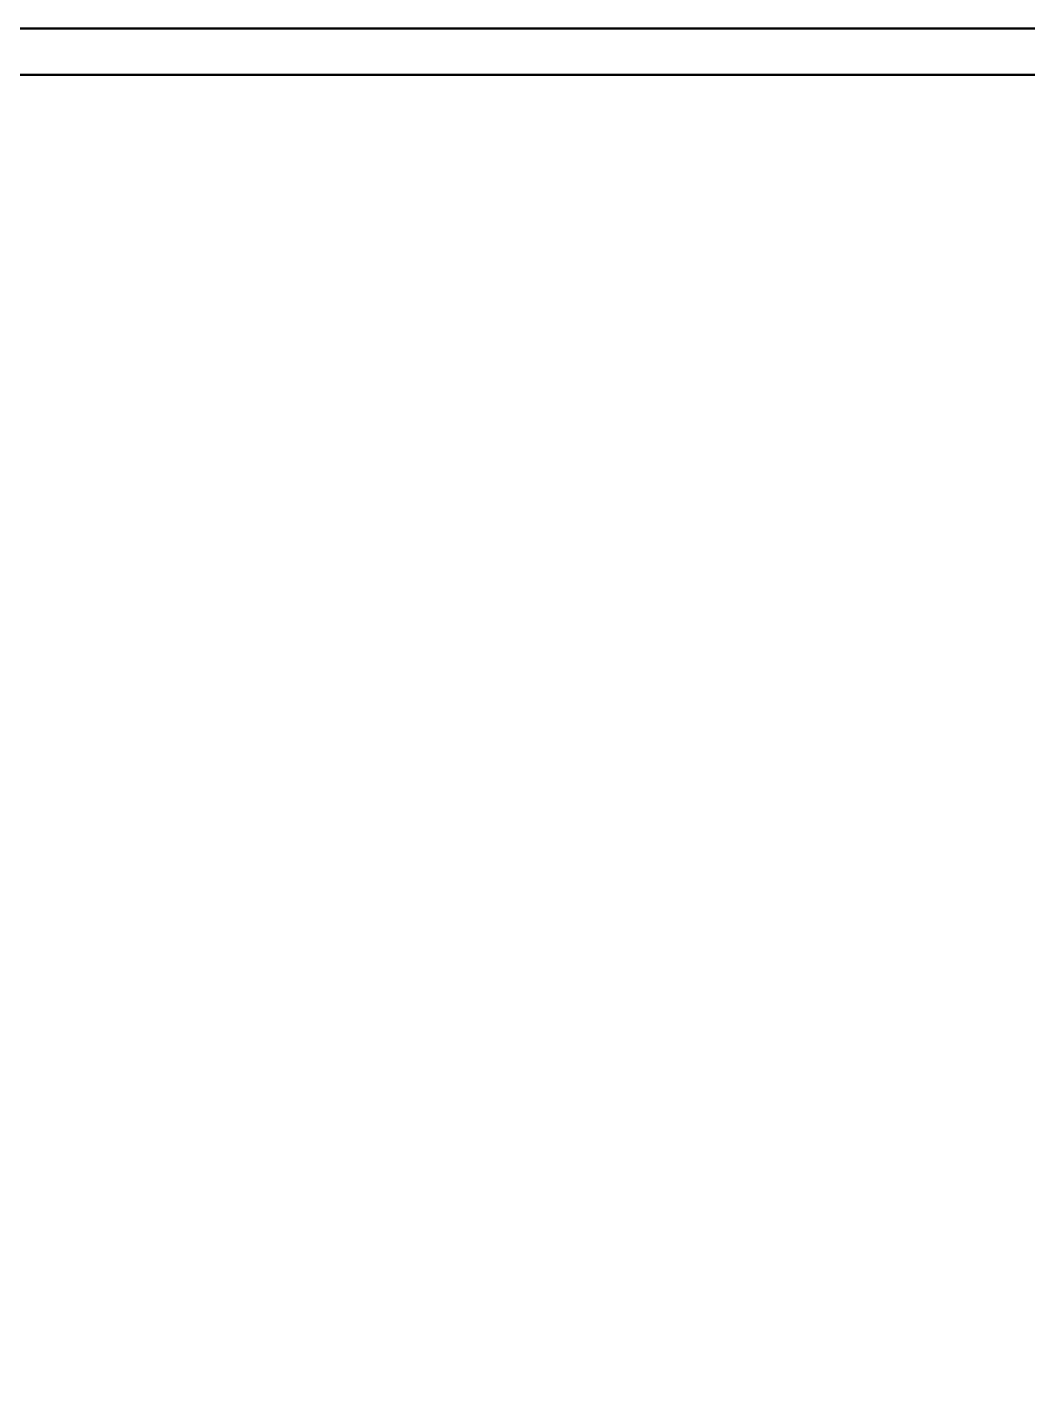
# Model space of a CAD drawing. Extents: x -954573 to 446329, y 489853 to 1226784.
# Drawn here: x -809610 to -787926, y 1101106 to 1130831 of the extents above; entities that cross this region are included whole.
import ezdxf
from ezdxf.enums import TextEntityAlignment as Align

# ---------------------------------------------------------------- set-up
doc = ezdxf.new("R2010")
doc.units = 0
doc.header["$LTSCALE"] = 10
doc.header["$MEASUREMENT"] = 0
doc.layers.get('Defpoints').update_dxf_attribs({"color": 210})
doc.layers.add('0-cxFrame', color=155, linetype='Continuous')
doc.layers.add('0-cxText', color=131, linetype='Continuous', lineweight=25)
doc.styles.add('cx_tuming', font='simhei.ttf')
doc.styles.add('cx_tuqian1', font='')
doc.styles.add('黑体', font='', dxfattribs={"height": 12})
doc.styles.get('cx_tuqian1').set_extended_font_data('SimSun')
doc.styles.get('黑体').set_extended_font_data('SimHei')

# ---------------------------------------------------------------- blocks, each defined once
blk = doc.blocks.new('TK22.A1 L(Dragon)')
at = {"layer": '0-cxFrame', "color": 7, "const_width": 0.5}
blk.add_lwpolyline([(0, 0), (-841, 0), (-841, 594), (0, 594)], close=True, dxfattribs=at)
at = {"layer": '0-cxFrame', "const_width": 0.5}
blk.add_lwpolyline([(-80, 10), (-821, 10), (-821, 584), (-80, 584)], close=True, dxfattribs=at)
at = {"style": '黑体', "flags": 4}
blk.add_attdef('图幅', text='', height=3.3, dxfattribs=at).set_placement((-40, 3), align=Align.RIGHT)
at = {"layer": '0-cxText', "flags": 4}
for tag, height, style, p in [('建设单位', 3.5, 'cx_tuming', (-45, 240)), ('项目名称', 3.5, 'cx_tuming', (-45, 210)), ('子项名称', 3.5, 'cx_tuming', (-45, 180)), ('工程编号', 3.3, 'cx_tuqian1', (-35, 165)), ('图名1', 3.5, 'cx_tuming', (-45, 87)), ('图名2', 3.5, 'cx_tuming', (-45, 79)), ('图名3', 3.5, 'cx_tuming', (-45, 71)), ('出图日期', 3.3, 'cx_tuqian1', (-39, 60)), ('专业', 3.3, 'cx_tuqian1', (-55, 52)), ('图号', 3.3, 'cx_tuqian1', (-55, 44)), ('版次', 3.3, 'cx_tuqian1', (-20, 44))]:
    blk.add_attdef(tag, text='', height=height, dxfattribs=dict(at, style=style)).set_placement(p, align=Align.MIDDLE)
at = {"layer": 'Defpoints', "color": 6, "flags": 4}
for tag, height, style, p in [('tufu', 3.3, '黑体', (-12, 12)), ('dwfname', 4, 'cx_tuqian1', (-80, 3))]:
    blk.add_attdef(tag, text='', height=height, dxfattribs=dict(at, style=style)).set_placement(p, align=Align.RIGHT)
blk = doc.blocks.new('TK22.A1+1 L(Dragon)')
at = {"layer": '0-cxFrame', "color": 7, "const_width": 0.5}
blk.add_lwpolyline([(0, 0), (-1051, 0), (-1051, 594), (0, 594)], close=True, dxfattribs=at)
at = {"layer": '0-cxFrame', "const_width": 0.5}
blk.add_lwpolyline([(-80, 10), (-1031, 10), (-1031, 584), (-80, 584)], close=True, dxfattribs=at)
at = {"style": '黑体', "flags": 4}
blk.add_attdef('图幅', text='', height=3.3, dxfattribs=at).set_placement((-40, 3), align=Align.RIGHT)
at = {"layer": '0-cxText', "flags": 4}
for tag, height, style, p in [('建设单位', 3.5, 'cx_tuming', (-45, 240)), ('项目名称', 3.5, 'cx_tuming', (-45, 210)), ('子项名称', 3.5, 'cx_tuming', (-45, 180)), ('工程编号', 3.3, 'cx_tuqian1', (-35, 165)), ('图名1', 3.5, 'cx_tuming', (-45, 87)), ('图名2', 3.5, 'cx_tuming', (-45, 79)), ('图名3', 3.5, 'cx_tuming', (-45, 71)), ('出图日期', 3.3, 'cx_tuqian1', (-39, 60)), ('专业', 3.3, 'cx_tuqian1', (-55, 52)), ('图号', 3.3, 'cx_tuqian1', (-55, 44)), ('版次', 3.3, 'cx_tuqian1', (-20, 44))]:
    blk.add_attdef(tag, text='', height=height, dxfattribs=dict(at, style=style)).set_placement(p, align=Align.MIDDLE)
at = {"layer": 'Defpoints', "color": 6, "flags": 4}
for tag, height, style, p in [('tufu', 3.3, '黑体', (-12, 12)), ('dwfname', 4, 'cx_tuqian1', (-80, 3))]:
    blk.add_attdef(tag, text='', height=height, dxfattribs=dict(at, style=style)).set_placement(p, align=Align.RIGHT)

msp = doc.modelspace()

# ---------------------------------------------------------------- block references
at = {"layer": '0-cxFrame', "xscale": 100, "yscale": 100, "zscale": 100}
for name, p in [('TK22.A1 L(Dragon)', (-768853.3, 1071405.8)), ('TK22.A1+1 L(Dragon)', (-747853.3, 1071405.8))]:
    msp.add_blockref(name, p, dxfattribs=at)

doc.saveas('drawing.dxf')
